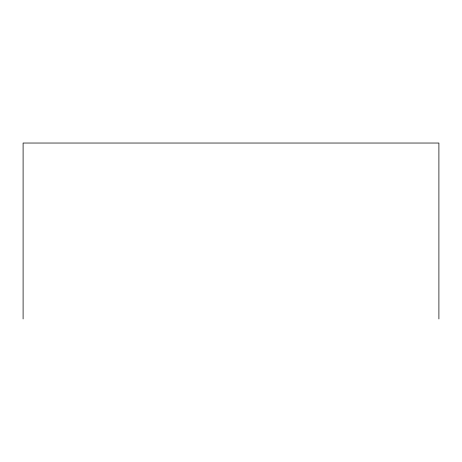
<?xml version="1.0" encoding="UTF-8"?>
<svg xmlns="http://www.w3.org/2000/svg" width="462" height="462" viewBox="0 0 462 462"><rect width="100%" height="100%" fill="white"/><g stroke="black" fill="none" stroke-linecap="round" stroke-linejoin="round"><path stroke-width="0.69" d="M438.9 318.965L438.9 143.035L23.1 143.035L23.1 318.965"/></g></svg>
